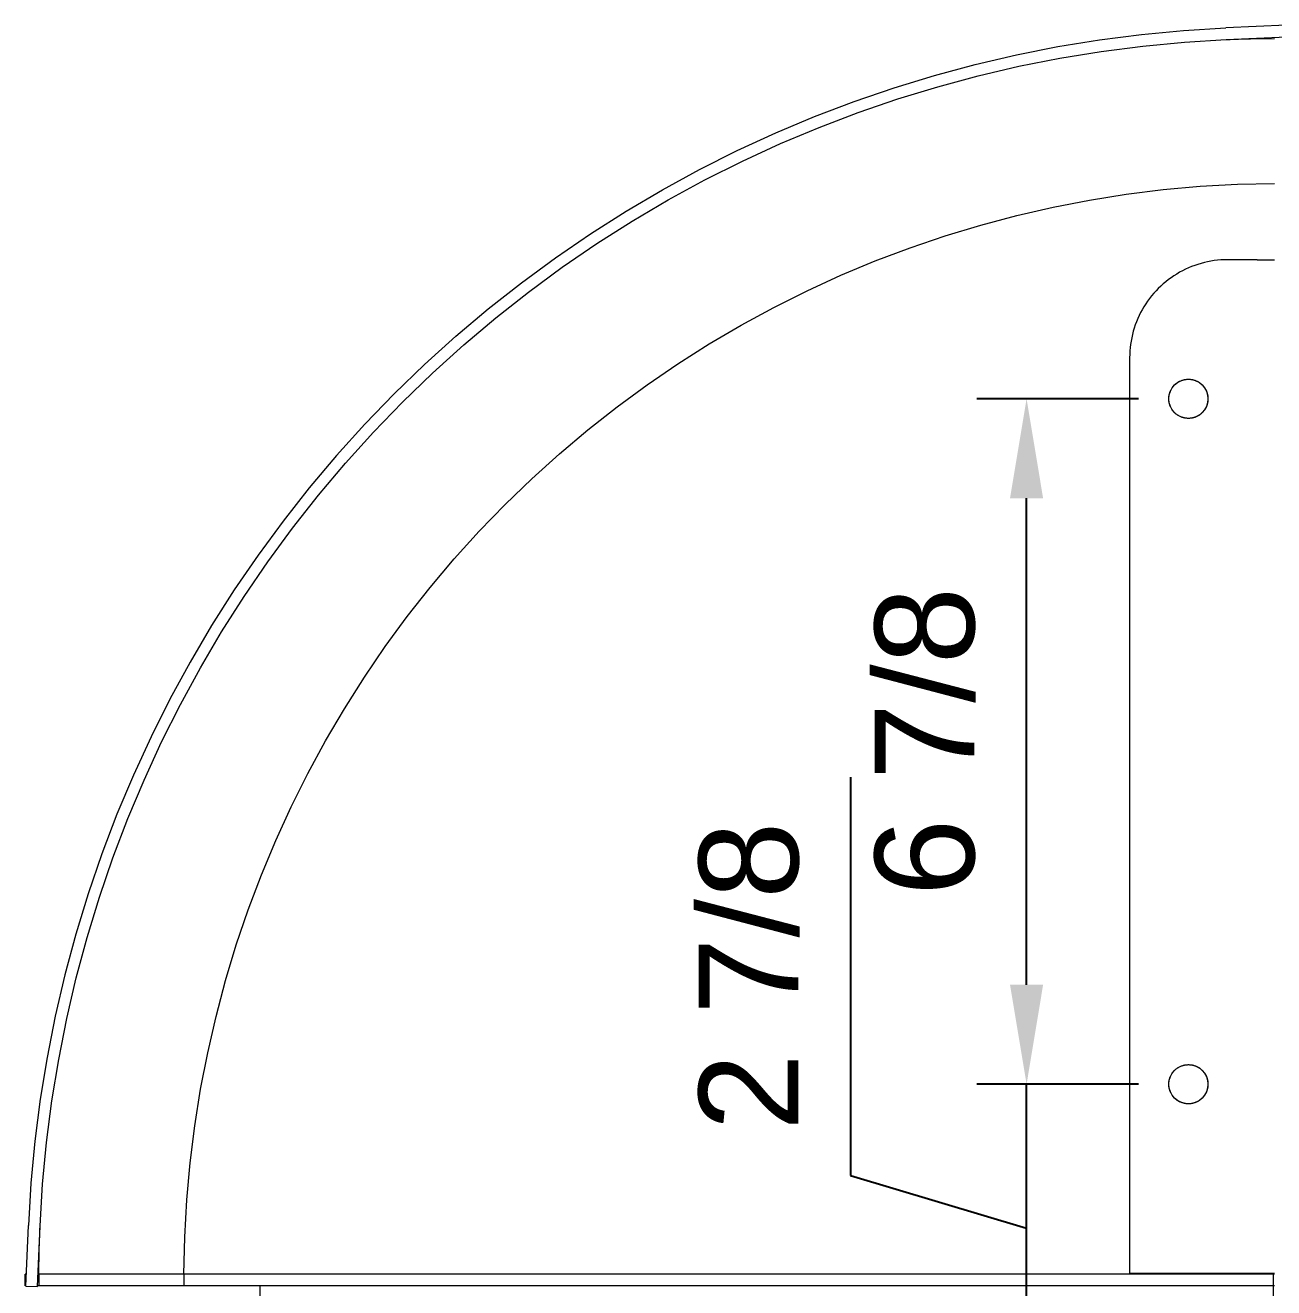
# Model space of a CAD drawing. Header units: inches. Extents: x -0.2 to 94.2, y 2.6 to 69.8.
# Drawn here: x 36.27 to 48.83, y 28.38 to 41.07 of the extents above; entities that cross this region are included whole.
import ezdxf

# ---------------------------------------------------------------- set-up
doc = ezdxf.new("R2010")
doc.units = ezdxf.units.IN
doc.header["$PDSIZE"] = -1
doc.layers.add('ZANO_R', color=7, linetype='Continuous', lineweight=0)
doc.layers.add('ZANO_W', color=1, linetype='Continuous', lineweight=0)
doc.styles.get("Standard").update_dxf_attribs({"font": 'ARIALUNI.TTF'})
doc.dimstyles.new('amerykanie', dxfattribs={"dimtxt": 50, "dimasz": 50, "dimexe": 0.5, "dimexo": 0.5, "dimgap": 1, "dimtad": 1, "dimdec": 0, "dimzin": 0, "dimlunit": 5, "dimtxsty": 'Standard', "dimcen": 0.09, "dimclrd": 1, "dimclre": 1, "dimclrt": 1, "dimazin": 0, "dimtfac": 1, "dimtdec": 0, "dimtmove": 0, "dimatfit": 3, "dimfxl": 1, "dimtzin": 0, "dimarcsym": 1})

# ---------------------------------------------------------------- blocks, each defined once
blk = doc.blocks.new('*D369')
at = {"layer": 'Defpoints', "color": 0}
for p in [(50.861, 29.381), (49.818, 19.597), (50.861, 14.162)]:
    blk.add_point(p, dxfattribs=at)
at = {"layer": 'ZANO_W', "color": 1, "lineweight": -2}
for p, q in [((50.861, 28.881), (50.861, 13.662)), ((49.818, 19.097), (49.818, 13.662)), ((48.818, 14.162), (47.818, 14.162)), ((49.818, 14.162), (50.861, 14.162)), ((51.182, 11.355), (50.34, 14.162)), ((51.861, 14.162), (52.861, 14.162)), ((55.852, 11.355), (51.182, 11.355))]:
    blk.add_line(p, q, dxfattribs=at)
at = {"layer": 'ZANO_W', "color": 1}
for points in [[(48.818, 13.995), (48.818, 14.328), (49.818, 14.162)], [(51.861, 14.328), (51.861, 13.995), (50.861, 14.162)]]:
    blk.add_solid(points, dxfattribs=at)
at = {"layer": 'ZANO_W', "color": 1, "insert": (53.517, 12.374), "char_height": 1, "attachment_point": 5}
blk.add_mtext('1 1/16', dxfattribs=at)
blk = doc.blocks.new('*D371')
at = {"layer": 'Defpoints', "color": 0}
for p in [(46.341, 30.424), (47.967, 30.424), (46.924, 27.53)]:
    blk.add_point(p, dxfattribs=at)
at = {"layer": 'ZANO_W', "color": 1, "lineweight": -2}
for p, q in [((44.572, 33.512), (44.572, 29.508)), ((46.341, 31.424), (46.341, 32.424)), ((47.467, 30.424), (45.841, 30.424)), ((46.341, 27.53), (46.341, 30.424)), ((44.572, 29.508), (46.341, 28.977)), ((46.424, 27.53), (45.841, 27.53)), ((46.341, 26.53), (46.341, 25.53))]:
    blk.add_line(p, q, dxfattribs=at)
at = {"layer": 'ZANO_W', "color": 1}
for points in [[(46.174, 31.424), (46.507, 31.424), (46.341, 30.424)], [(46.507, 26.53), (46.174, 26.53), (46.341, 27.53)]]:
    blk.add_solid(points, dxfattribs=at)
at = {"layer": 'ZANO_W', "color": 1, "insert": (43.553, 31.51), "char_height": 1, "attachment_point": 5, "rotation": 90}
blk.add_mtext('2 7/8', dxfattribs=at)
blk = doc.blocks.new('*D372')
at = {"layer": 'Defpoints', "color": 0}
for p in [(46.341, 37.314), (47.967, 37.314), (47.967, 30.424)]:
    blk.add_point(p, dxfattribs=at)
at = {"layer": 'ZANO_W', "color": 1, "lineweight": -2}
for p, q in [((47.467, 37.314), (45.841, 37.314)), ((46.341, 31.424), (46.341, 36.314)), ((47.467, 30.424), (45.841, 30.424))]:
    blk.add_line(p, q, dxfattribs=at)
at = {"layer": 'ZANO_W', "color": 1}
for points in [[(46.507, 36.314), (46.174, 36.314), (46.341, 37.314)], [(46.174, 31.424), (46.507, 31.424), (46.341, 30.424)]]:
    blk.add_solid(points, dxfattribs=at)
at = {"layer": 'ZANO_W', "color": 1, "insert": (45.322, 33.869), "char_height": 1, "attachment_point": 5, "rotation": 90}
blk.add_mtext('6 7/8', dxfattribs=at)

msp = doc.modelspace()

# ---------------------------------------------------------------- linework, layer by layer
at = {"layer": 'ZANO_R'}
for p, q in [((47.49624, 40.97646), (47.91912, 41.01642)), ((47.91912, 41.01642), (48.3431, 41.04209)), ((48.95276, 41.06871), (48.3431, 41.04209)), ((46.65573, 40.85391), (47.07495, 40.92227)), ((47.07495, 40.92227), (47.49624, 40.97646)), ((47.50933, 40.85908), (47.92824, 40.89866)), ((47.92824, 40.89866), (48.34825, 40.9241)), ((48.34825, 40.9241), (48.95791, 40.95071)), ((48.34967, 40.92416), (48.59157, 40.93234)), ((48.35196, 40.92426), (48.387, 40.92573)), ((48.59157, 40.93234), (48.83358, 40.93583)), ((45.82539, 40.675), (46.23905, 40.77146)), ((46.23905, 40.77146), (46.65573, 40.85391)), ((46.26393, 40.656), (46.6767, 40.73768)), ((46.6767, 40.73768), (47.09199, 40.80539)), ((47.09199, 40.80539), (47.50933, 40.85908)), ((45.41521, 40.56466), (45.82539, 40.675)), ((45.85415, 40.56045), (46.26393, 40.656)), ((45.00899, 40.44056), (45.41521, 40.56466)), ((45.44782, 40.45114), (45.85415, 40.56045)), ((44.60718, 40.30283), (45.00899, 40.44056)), ((45.0454, 40.3282), (45.44782, 40.45114)), ((44.21025, 40.15163), (44.60718, 40.30283)), ((44.64736, 40.19176), (45.0454, 40.3282)), ((43.81863, 39.98714), (44.21025, 40.15163)), ((44.25414, 40.04198), (44.64736, 40.19176)), ((43.43278, 39.80954), (43.81863, 39.98714)), ((43.8662, 39.87903), (44.25414, 40.04198)), ((43.48397, 39.70309), (43.8662, 39.87903)), ((43.05314, 39.61903), (43.43278, 39.80954)), ((42.68014, 39.41584), (43.05314, 39.61903)), ((43.10789, 39.51437), (43.48397, 39.70309)), ((42.73838, 39.31308), (43.10789, 39.51437)), ((48.08657, 39.44976), (48.45982, 39.47077)), ((48.45982, 39.47077), (48.83358, 39.47911)), ((42.3142, 39.20018), (42.68014, 39.41584)), ((46.97407, 39.31103), (47.34326, 39.36985)), ((47.34326, 39.36985), (47.71424, 39.41611)), ((47.71424, 39.41611), (48.08657, 39.44976)), ((42.37587, 39.09945), (42.73838, 39.31308)), ((46.24272, 39.15604), (46.60708, 39.23974)), ((46.60708, 39.23974), (46.97407, 39.31103)), ((41.95574, 38.97232), (42.3142, 39.20018)), ((42.02077, 38.87372), (42.37587, 39.09945)), ((45.88141, 39.06003), (46.24272, 39.15604)), ((41.60516, 38.73249), (41.95574, 38.97232)), ((45.52357, 38.95182), (45.88141, 39.06003)), ((41.67348, 38.63615), (42.02077, 38.87372)), ((45.16959, 38.83155), (45.52357, 38.95182)), ((41.26286, 38.48099), (41.60516, 38.73249)), ((44.8199, 38.69934), (45.16959, 38.83155)), ((48.26048, 38.70639), (48.22711, 38.70238)), ((48.29397, 38.70926), (48.26048, 38.70639)), ((48.32753, 38.71098), (48.29397, 38.70926)), ((48.36114, 38.71155), (48.32753, 38.71098)), ((48.66035, 38.71155), (48.36114, 38.71155)), ((48.66035, 38.71155), (48.83358, 38.71155)), ((41.33439, 38.387), (41.67348, 38.63615)), ((44.4749, 38.55535), (44.8199, 38.69934)), ((47.87874, 38.58523), (47.84973, 38.56826)), ((47.90831, 38.6012), (47.87874, 38.58523)), ((47.93841, 38.61615), (47.90831, 38.6012)), ((47.96901, 38.63007), (47.93841, 38.61615)), ((48.00006, 38.64293), (47.96901, 38.63007)), ((48.03153, 38.65472), (48.00006, 38.64293)), ((48.06338, 38.66543), (48.03153, 38.65472)), ((48.09559, 38.67505), (48.06338, 38.66543)), ((48.1281, 38.68357), (48.09559, 38.67505)), ((48.16088, 38.69096), (48.1281, 38.68357)), ((48.1939, 38.69724), (48.16088, 38.69096)), ((48.22711, 38.70238), (48.1939, 38.69724)), ((40.92924, 38.21809), (41.26286, 38.48099)), ((44.13497, 38.39974), (44.4749, 38.55535)), ((47.71428, 38.46914), (47.68933, 38.44662)), ((47.73998, 38.49079), (47.71428, 38.46914)), ((47.76641, 38.51156), (47.73998, 38.49079)), ((47.79353, 38.5314), (47.76641, 38.51156)), ((47.82132, 38.55031), (47.79353, 38.5314)), ((47.84973, 38.56826), (47.82132, 38.55031)), ((41.0039, 38.12657), (41.33439, 38.387)), ((43.80052, 38.2327), (44.13497, 38.39974)), ((47.59764, 38.34845), (47.57687, 38.32202)), ((47.61929, 38.37415), (47.59764, 38.34845)), ((47.64181, 38.3991), (47.61929, 38.37415)), ((47.66516, 38.42327), (47.64181, 38.3991)), ((47.68933, 38.44662), (47.66516, 38.42327)), ((40.60467, 37.9441), (40.92924, 38.21809)), ((43.47192, 38.05441), (43.80052, 38.2327)), ((47.5032, 38.20969), (47.48723, 38.18012)), ((47.52017, 38.2387), (47.5032, 38.20969)), ((47.53812, 38.26711), (47.52017, 38.2387)), ((47.55703, 38.2949), (47.53812, 38.26711)), ((47.57687, 38.32202), (47.55703, 38.2949)), ((40.68237, 37.85514), (41.0039, 38.12657)), ((47.4455, 38.08837), (47.43371, 38.0569)), ((47.45836, 38.11942), (47.4455, 38.08837)), ((47.47228, 38.15002), (47.45836, 38.11942)), ((47.48723, 38.18012), (47.47228, 38.15002)), ((43.14956, 37.86509), (43.47192, 38.05441)), ((47.40486, 37.96033), (47.39747, 37.92755)), ((47.41338, 37.99284), (47.40486, 37.96033)), ((47.423, 38.02505), (47.41338, 37.99284)), ((47.43371, 38.0569), (47.423, 38.02505)), ((40.28952, 37.65931), (40.60467, 37.9441)), ((40.37018, 37.57303), (40.68237, 37.85514)), ((42.8338, 37.66494), (43.14956, 37.86509)), ((47.38204, 37.82795), (47.37917, 37.79446)), ((47.38605, 37.86132), (47.38204, 37.82795)), ((47.39119, 37.89453), (47.38605, 37.86132)), ((47.39747, 37.92755), (47.39119, 37.89453)), ((47.37745, 37.7609), (47.37688, 37.72729)), ((47.37688, 37.72729), (47.37688, 28.52448)), ((47.37917, 37.79446), (47.37745, 37.7609)), ((39.98415, 37.36407), (40.28952, 37.65931)), ((40.06767, 37.28055), (40.37018, 37.57303)), ((42.52501, 37.4542), (42.8338, 37.66494)), ((42.22354, 37.23311), (42.52501, 37.4542)), ((47.81143, 37.43397), (47.81567, 37.43928)), ((47.81567, 37.43928), (47.82009, 37.44444)), ((47.82009, 37.44444), (47.82468, 37.44945)), ((47.82468, 37.44945), (47.82944, 37.4543)), ((47.82944, 37.4543), (47.83437, 37.45898)), ((47.83437, 37.45898), (47.83946, 37.46348)), ((47.83946, 37.46348), (47.8447, 37.46781)), ((47.8447, 37.46781), (47.85008, 37.47195)), ((47.85008, 37.47195), (47.85561, 37.47591)), ((47.85561, 37.47591), (47.86127, 37.47967)), ((47.86127, 37.47967), (47.86705, 37.48324)), ((47.86705, 37.48324), (47.87296, 37.4866)), ((47.87296, 37.4866), (47.87897, 37.48976)), ((47.87897, 37.48976), (47.8851, 37.49271)), ((47.8851, 37.49271), (47.89132, 37.49545)), ((47.89132, 37.49545), (47.89763, 37.49796)), ((47.89763, 37.49796), (47.90402, 37.50026)), ((47.90402, 37.50026), (47.91049, 37.50234)), ((47.91049, 37.50234), (47.91703, 37.5042)), ((47.91703, 37.5042), (47.92363, 37.50582)), ((47.92363, 37.50582), (47.93028, 37.50722)), ((47.93028, 37.50722), (47.93697, 37.50839)), ((47.93697, 37.50839), (47.94371, 37.50932)), ((47.94371, 37.50932), (47.95046, 37.51002)), ((47.95046, 37.51002), (47.95724, 37.51049)), ((47.95724, 37.51049), (47.96404, 37.51073)), ((47.96404, 37.51073), (47.97083, 37.51073)), ((47.97083, 37.51073), (47.97762, 37.51049)), ((47.97762, 37.51049), (47.9844, 37.51002)), ((47.9844, 37.51002), (47.99116, 37.50932)), ((47.99116, 37.50932), (47.99789, 37.50839)), ((47.99789, 37.50839), (48.00459, 37.50722)), ((48.00459, 37.50722), (48.01124, 37.50582)), ((48.01124, 37.50582), (48.01784, 37.5042)), ((48.01784, 37.5042), (48.02437, 37.50234)), ((48.02437, 37.50234), (48.03084, 37.50026)), ((48.03084, 37.50026), (48.03724, 37.49796)), ((48.03724, 37.49796), (48.04355, 37.49545)), ((48.04355, 37.49545), (48.04977, 37.49271)), ((48.04977, 37.49271), (48.05589, 37.48976)), ((48.05589, 37.48976), (48.06191, 37.4866)), ((48.06191, 37.4866), (48.06781, 37.48324)), ((48.06781, 37.48324), (48.0736, 37.47967)), ((48.0736, 37.47967), (48.07926, 37.47591)), ((48.07926, 37.47591), (48.08478, 37.47195)), ((48.08478, 37.47195), (48.09017, 37.46781)), ((48.09017, 37.46781), (48.09541, 37.46348)), ((48.09541, 37.46348), (48.10049, 37.45898)), ((48.10049, 37.45898), (48.10542, 37.4543)), ((48.10542, 37.4543), (48.11019, 37.44945)), ((48.11019, 37.44945), (48.11478, 37.44444)), ((48.11478, 37.44444), (48.1192, 37.43928)), ((48.1192, 37.43928), (48.12343, 37.43397)), ((39.98415, 37.36407), (39.68891, 37.0587)), ((47.77058, 37.31391), (47.7707, 37.3207)), ((47.7707, 37.30711), (47.77058, 37.31391)), ((47.7707, 37.3207), (47.77105, 37.32749)), ((47.77105, 37.32749), (47.77164, 37.33426)), ((47.77164, 37.33426), (47.77246, 37.341)), ((47.77246, 37.341), (47.77351, 37.34772)), ((47.77351, 37.34772), (47.77479, 37.35439)), ((47.77479, 37.35439), (47.7763, 37.36102)), ((47.7763, 37.36102), (47.77804, 37.36758)), ((47.77804, 37.36758), (47.78001, 37.37409)), ((47.78001, 37.37409), (47.7822, 37.38052)), ((47.7822, 37.38052), (47.78461, 37.38688)), ((47.78461, 37.38688), (47.78723, 37.39314)), ((47.78723, 37.39314), (47.79008, 37.39932)), ((47.79008, 37.39932), (47.79313, 37.40539)), ((47.79313, 37.40539), (47.79639, 37.41135)), ((47.79639, 37.41135), (47.79986, 37.41719)), ((47.79986, 37.41719), (47.80352, 37.42292)), ((47.80352, 37.42292), (47.80738, 37.42851)), ((47.80738, 37.42851), (47.81143, 37.43397)), ((48.12343, 37.43397), (48.12748, 37.42851)), ((48.12748, 37.42851), (48.13134, 37.42292)), ((48.13134, 37.42292), (48.13501, 37.41719)), ((48.13501, 37.41719), (48.13848, 37.41135)), ((48.13848, 37.41135), (48.14174, 37.40539)), ((48.14174, 37.40539), (48.14479, 37.39932)), ((48.14479, 37.39932), (48.14763, 37.39314)), ((48.14763, 37.39314), (48.15026, 37.38688)), ((48.15026, 37.38688), (48.15267, 37.38052)), ((48.15267, 37.38052), (48.15486, 37.37409)), ((48.15486, 37.37409), (48.15682, 37.36758)), ((48.15682, 37.36758), (48.15856, 37.36102)), ((48.15856, 37.36102), (48.16008, 37.35439)), ((48.16008, 37.35439), (48.16136, 37.34772)), ((48.16136, 37.34772), (48.16241, 37.341)), ((48.16241, 37.341), (48.16323, 37.33426)), ((48.16323, 37.33426), (48.16382, 37.32749)), ((48.16382, 37.32749), (48.16417, 37.3207)), ((48.16417, 37.3207), (48.16428, 37.31391)), ((48.16428, 37.31391), (48.16417, 37.30711)), ((39.77519, 36.97805), (40.06767, 37.28055)), ((41.92975, 37.00192), (42.22354, 37.23311)), ((47.77105, 37.30032), (47.7707, 37.30711)), ((47.77164, 37.29355), (47.77105, 37.30032)), ((47.77246, 37.28681), (47.77164, 37.29355)), ((47.77351, 37.28009), (47.77246, 37.28681)), ((47.77479, 37.27342), (47.77351, 37.28009)), ((47.7763, 37.2668), (47.77479, 37.27342)), ((47.77804, 37.26023), (47.7763, 37.2668)), ((47.78001, 37.25372), (47.77804, 37.26023)), ((47.7822, 37.24729), (47.78001, 37.25372)), ((47.78461, 37.24093), (47.7822, 37.24729)), ((47.78723, 37.23467), (47.78461, 37.24093)), ((47.79008, 37.22849), (47.78723, 37.23467)), ((47.79313, 37.22242), (47.79008, 37.22849)), ((47.79639, 37.21646), (47.79313, 37.22242)), ((47.79986, 37.21062), (47.79639, 37.21646)), ((47.80352, 37.20489), (47.79986, 37.21062)), ((47.80738, 37.1993), (47.80352, 37.20489)), ((47.81143, 37.19385), (47.80738, 37.1993)), ((47.81567, 37.18853), (47.81143, 37.19385)), ((47.82009, 37.18337), (47.81567, 37.18853)), ((47.82468, 37.17836), (47.82009, 37.18337)), ((48.11478, 37.18337), (48.11019, 37.17836)), ((48.1192, 37.18853), (48.11478, 37.18337)), ((48.12343, 37.19385), (48.1192, 37.18853)), ((48.12748, 37.1993), (48.12343, 37.19385)), ((48.13134, 37.20489), (48.12748, 37.1993)), ((48.13501, 37.21062), (48.13134, 37.20489)), ((48.13848, 37.21646), (48.13501, 37.21062)), ((48.14174, 37.22242), (48.13848, 37.21646)), ((48.14479, 37.22849), (48.14174, 37.22242)), ((48.14763, 37.23467), (48.14479, 37.22849)), ((48.15026, 37.24093), (48.14763, 37.23467)), ((48.15267, 37.24729), (48.15026, 37.24093)), ((48.15486, 37.25372), (48.15267, 37.24729)), ((48.15682, 37.26023), (48.15486, 37.25372)), ((48.15856, 37.2668), (48.15682, 37.26023)), ((48.16008, 37.27342), (48.15856, 37.2668)), ((48.16136, 37.28009), (48.16008, 37.27342)), ((48.16241, 37.28681), (48.16136, 37.28009)), ((48.16323, 37.29355), (48.16241, 37.28681)), ((48.16382, 37.30032), (48.16323, 37.29355)), ((48.16417, 37.30711), (48.16382, 37.30032)), ((39.68891, 37.0587), (39.40413, 36.74355)), ((47.82944, 37.17351), (47.82468, 37.17836)), ((47.83437, 37.16884), (47.82944, 37.17351)), ((47.83946, 37.16433), (47.83437, 37.16884)), ((47.8447, 37.16), (47.83946, 37.16433)), ((47.85008, 37.15586), (47.8447, 37.16)), ((47.85561, 37.1519), (47.85008, 37.15586)), ((47.86127, 37.14814), (47.85561, 37.1519)), ((47.86705, 37.14457), (47.86127, 37.14814)), ((47.87296, 37.14121), (47.86705, 37.14457)), ((47.87897, 37.13805), (47.87296, 37.14121)), ((47.8851, 37.1351), (47.87897, 37.13805)), ((47.89132, 37.13237), (47.8851, 37.1351)), ((47.89763, 37.12985), (47.89132, 37.13237)), ((47.90402, 37.12755), (47.89763, 37.12985)), ((47.91049, 37.12547), (47.90402, 37.12755)), ((47.91703, 37.12362), (47.91049, 37.12547)), ((47.92363, 37.12199), (47.91703, 37.12362)), ((47.93028, 37.12059), (47.92363, 37.12199)), ((47.93697, 37.11942), (47.93028, 37.12059)), ((47.94371, 37.11849), (47.93697, 37.11942)), ((47.95046, 37.11779), (47.94371, 37.11849)), ((47.95724, 37.11732), (47.95046, 37.11779)), ((47.96404, 37.11708), (47.95724, 37.11732)), ((47.97083, 37.11708), (47.96404, 37.11708)), ((47.97762, 37.11732), (47.97083, 37.11708)), ((47.9844, 37.11779), (47.97762, 37.11732)), ((47.99116, 37.11849), (47.9844, 37.11779)), ((47.99789, 37.11942), (47.99116, 37.11849)), ((48.00459, 37.12059), (47.99789, 37.11942)), ((48.01124, 37.12199), (48.00459, 37.12059)), ((48.01784, 37.12362), (48.01124, 37.12199)), ((48.02437, 37.12547), (48.01784, 37.12362)), ((48.03084, 37.12755), (48.02437, 37.12547)), ((48.03724, 37.12985), (48.03084, 37.12755)), ((48.04355, 37.13237), (48.03724, 37.12985)), ((48.04977, 37.1351), (48.04355, 37.13237)), ((48.05589, 37.13805), (48.04977, 37.1351)), ((48.06191, 37.14121), (48.05589, 37.13805)), ((48.06781, 37.14457), (48.06191, 37.14121)), ((48.0736, 37.14814), (48.06781, 37.14457)), ((48.07926, 37.1519), (48.0736, 37.14814)), ((48.08478, 37.15586), (48.07926, 37.1519)), ((48.09017, 37.16), (48.08478, 37.15586)), ((48.09541, 37.16433), (48.09017, 37.16)), ((48.10049, 37.16884), (48.09541, 37.16433)), ((48.10542, 37.17351), (48.10049, 37.16884)), ((48.11019, 37.17836), (48.10542, 37.17351)), ((39.49308, 36.66585), (39.77519, 36.97805)), ((41.64396, 36.76091), (41.92975, 37.00192)), ((39.40413, 36.74355), (39.13013, 36.41898)), ((41.36651, 36.51034), (41.64396, 36.76091)), ((39.22165, 36.34432), (39.49308, 36.66585)), ((41.09771, 36.25051), (41.36651, 36.51034)), ((39.13013, 36.41898), (38.86723, 36.08536)), ((38.96122, 36.01383), (39.22165, 36.34432)), ((40.83788, 35.98171), (41.09771, 36.25051)), ((38.86723, 36.08536), (38.61573, 35.74306)), ((38.71207, 35.67474), (38.96122, 36.01383)), ((40.58731, 35.70426), (40.83788, 35.98171)), ((38.61573, 35.74306), (38.37591, 35.39249)), ((38.4745, 35.32745), (38.71207, 35.67474)), ((40.3463, 35.41847), (40.58731, 35.70426)), ((40.11511, 35.12468), (40.3463, 35.41847)), ((38.37591, 35.39249), (38.14804, 35.03402)), ((38.24877, 34.97235), (38.4745, 35.32745)), ((38.14804, 35.03402), (37.93238, 34.66808)), ((39.89402, 34.82321), (40.11511, 35.12468)), ((38.03514, 34.60984), (38.24877, 34.97235)), ((39.68328, 34.51442), (39.89402, 34.82321)), ((37.93238, 34.66808), (37.72919, 34.29508)), ((37.83385, 34.24033), (38.03514, 34.60984)), ((39.48313, 34.19867), (39.68328, 34.51442)), ((37.72919, 34.29508), (37.53868, 33.91544)), ((37.64513, 33.86425), (37.83385, 34.24033)), ((39.29381, 33.8763), (39.48313, 34.19867)), ((37.53868, 33.91544), (37.36108, 33.52959)), ((37.46919, 33.48202), (37.64513, 33.86425)), ((39.11552, 33.54771), (39.29381, 33.8763)), ((37.36108, 33.52959), (37.19659, 33.13797)), ((38.94848, 33.21325), (39.11552, 33.54771)), ((37.30624, 33.09408), (37.46919, 33.48202)), ((37.19659, 33.13797), (37.0454, 32.74104)), ((38.79287, 32.87333), (38.94848, 33.21325)), ((37.15646, 32.70086), (37.30624, 33.09408)), ((38.64888, 32.52832), (38.79287, 32.87333)), ((37.0454, 32.74104), (36.90767, 32.33923)), ((37.02002, 32.30282), (37.15646, 32.70086)), ((38.51667, 32.17863), (38.64888, 32.52832)), ((36.90767, 32.33923), (36.78356, 31.93301)), ((36.89708, 31.90041), (37.02002, 32.30282)), ((38.3964, 31.82466), (38.51667, 32.17863)), ((36.78356, 31.93301), (36.67322, 31.52283)), ((36.78777, 31.49407), (36.89708, 31.90041)), ((38.28819, 31.46681), (38.3964, 31.82466)), ((36.67322, 31.52283), (36.57676, 31.10917)), ((36.69223, 31.08429), (36.78777, 31.49407)), ((38.19218, 31.1055), (38.28819, 31.46681)), ((36.57676, 31.10917), (36.49431, 30.69249)), ((38.10848, 30.74114), (38.19218, 31.1055)), ((36.61054, 30.67152), (36.69223, 31.08429)), ((38.03719, 30.37415), (38.10848, 30.74114)), ((36.49431, 30.69249), (36.42595, 30.27327)), ((36.54283, 30.25623), (36.61054, 30.67152)), ((47.85008, 30.58215), (47.85561, 30.58611)), ((47.85561, 30.58611), (47.86127, 30.58987)), ((47.86127, 30.58987), (47.86705, 30.59344)), ((47.86705, 30.59344), (47.87296, 30.5968)), ((47.87296, 30.5968), (47.87897, 30.59996)), ((47.87897, 30.59996), (47.8851, 30.60291)), ((47.8851, 30.60291), (47.89132, 30.60564)), ((47.89132, 30.60564), (47.89763, 30.60816)), ((47.89763, 30.60816), (47.90402, 30.61046)), ((47.90402, 30.61046), (47.91049, 30.61254)), ((47.91049, 30.61254), (47.91703, 30.61439)), ((47.91703, 30.61439), (47.92363, 30.61602)), ((47.92363, 30.61602), (47.93028, 30.61741)), ((47.93028, 30.61741), (47.93697, 30.61858)), ((47.93697, 30.61858), (47.94371, 30.61952)), ((47.94371, 30.61952), (47.95046, 30.62022)), ((47.95046, 30.62022), (47.95724, 30.62069)), ((47.95724, 30.62069), (47.96404, 30.62092)), ((47.96404, 30.62092), (47.97083, 30.62092)), ((47.97083, 30.62092), (47.97762, 30.62069)), ((47.97762, 30.62069), (47.9844, 30.62022)), ((47.9844, 30.62022), (47.99116, 30.61952)), ((47.99116, 30.61952), (47.99789, 30.61858)), ((47.99789, 30.61858), (48.00459, 30.61741)), ((48.00459, 30.61741), (48.01124, 30.61602)), ((48.01124, 30.61602), (48.01784, 30.61439)), ((48.01784, 30.61439), (48.02437, 30.61254)), ((48.02437, 30.61254), (48.03084, 30.61046)), ((48.03084, 30.61046), (48.03724, 30.60816)), ((48.03724, 30.60816), (48.04355, 30.60564)), ((48.04355, 30.60564), (48.04977, 30.60291)), ((48.04977, 30.60291), (48.05589, 30.59996)), ((48.05589, 30.59996), (48.06191, 30.5968)), ((48.06191, 30.5968), (48.06781, 30.59344)), ((48.06781, 30.59344), (48.0736, 30.58987)), ((48.0736, 30.58987), (48.07926, 30.58611)), ((48.07926, 30.58611), (48.08478, 30.58215)), ((47.77246, 30.4512), (47.77351, 30.45791)), ((47.77351, 30.45791), (47.77479, 30.46459)), ((47.77479, 30.46459), (47.7763, 30.47121)), ((47.7763, 30.47121), (47.77804, 30.47778)), ((47.77804, 30.47778), (47.78001, 30.48428)), ((47.78001, 30.48428), (47.7822, 30.49072)), ((47.7822, 30.49072), (47.78461, 30.49707)), ((47.78461, 30.49707), (47.78723, 30.50334)), ((47.78723, 30.50334), (47.79008, 30.50951)), ((47.79008, 30.50951), (47.79313, 30.51558)), ((47.79313, 30.51558), (47.79639, 30.52154)), ((47.79639, 30.52154), (47.79986, 30.52739)), ((47.79986, 30.52739), (47.80352, 30.53311)), ((47.80352, 30.53311), (47.80738, 30.5387)), ((47.80738, 30.5387), (47.81143, 30.54416)), ((47.81143, 30.54416), (47.81567, 30.54947)), ((47.81567, 30.54947), (47.82009, 30.55464)), ((47.82009, 30.55464), (47.82468, 30.55965)), ((47.82468, 30.55965), (47.82944, 30.56449)), ((47.82944, 30.56449), (47.83437, 30.56917)), ((47.83437, 30.56917), (47.83946, 30.57368)), ((47.83946, 30.57368), (47.8447, 30.57801)), ((47.8447, 30.57801), (47.85008, 30.58215)), ((48.08478, 30.58215), (48.09017, 30.57801)), ((48.09017, 30.57801), (48.09541, 30.57368)), ((48.09541, 30.57368), (48.10049, 30.56917)), ((48.10049, 30.56917), (48.10542, 30.56449)), ((48.10542, 30.56449), (48.11019, 30.55965)), ((48.11019, 30.55965), (48.11478, 30.55464)), ((48.11478, 30.55464), (48.1192, 30.54947)), ((48.1192, 30.54947), (48.12343, 30.54416)), ((48.12343, 30.54416), (48.12748, 30.5387)), ((48.12748, 30.5387), (48.13134, 30.53311)), ((48.13134, 30.53311), (48.13501, 30.52739)), ((48.13501, 30.52739), (48.13848, 30.52154)), ((48.13848, 30.52154), (48.14174, 30.51558)), ((48.14174, 30.51558), (48.14479, 30.50951)), ((48.14479, 30.50951), (48.14763, 30.50334)), ((48.14763, 30.50334), (48.15026, 30.49707)), ((48.15026, 30.49707), (48.15267, 30.49072)), ((48.15267, 30.49072), (48.15486, 30.48428)), ((48.15486, 30.48428), (48.15682, 30.47778)), ((48.15682, 30.47778), (48.15856, 30.47121)), ((48.15856, 30.47121), (48.16008, 30.46459)), ((48.16008, 30.46459), (48.16136, 30.45791)), ((48.16136, 30.45791), (48.16241, 30.4512)), ((37.97837, 30.00496), (38.03719, 30.37415)), ((47.77058, 30.4241), (47.7707, 30.4309)), ((47.7707, 30.41731), (47.77058, 30.4241)), ((47.7707, 30.4309), (47.77105, 30.43768)), ((47.77105, 30.41052), (47.7707, 30.41731)), ((47.77105, 30.43768), (47.77164, 30.44445)), ((47.77164, 30.40375), (47.77105, 30.41052)), ((47.77164, 30.44445), (47.77246, 30.4512)), ((47.77246, 30.397), (47.77164, 30.40375)), ((47.77351, 30.39029), (47.77246, 30.397)), ((47.77479, 30.38362), (47.77351, 30.39029)), ((47.7763, 30.37699), (47.77479, 30.38362)), ((47.77804, 30.37042), (47.7763, 30.37699)), ((47.78001, 30.36392), (47.77804, 30.37042)), ((47.7822, 30.35748), (47.78001, 30.36392)), ((47.78461, 30.35113), (47.7822, 30.35748)), ((47.78723, 30.34486), (47.78461, 30.35113)), ((47.79008, 30.33869), (47.78723, 30.34486)), ((47.79313, 30.33262), (47.79008, 30.33869)), ((47.79639, 30.32666), (47.79313, 30.33262)), ((48.14174, 30.33262), (48.13848, 30.32666)), ((48.14479, 30.33869), (48.14174, 30.33262)), ((48.14763, 30.34486), (48.14479, 30.33869)), ((48.15026, 30.35113), (48.14763, 30.34486)), ((48.15267, 30.35748), (48.15026, 30.35113)), ((48.15486, 30.36392), (48.15267, 30.35748)), ((48.15682, 30.37042), (48.15486, 30.36392)), ((48.15856, 30.37699), (48.15682, 30.37042)), ((48.16008, 30.38362), (48.15856, 30.37699)), ((48.16136, 30.39029), (48.16008, 30.38362)), ((48.16241, 30.397), (48.16136, 30.39029)), ((48.16241, 30.4512), (48.16323, 30.44445)), ((48.16323, 30.40375), (48.16241, 30.397)), ((48.16323, 30.44445), (48.16382, 30.43768)), ((48.16382, 30.41052), (48.16323, 30.40375)), ((48.16382, 30.43768), (48.16417, 30.4309)), ((48.16417, 30.41731), (48.16382, 30.41052)), ((48.16417, 30.4309), (48.16428, 30.4241)), ((48.16428, 30.4241), (48.16417, 30.41731)), ((36.42595, 30.27327), (36.37176, 29.85198)), ((36.48914, 29.83889), (36.54283, 30.25623)), ((47.79986, 30.32081), (47.79639, 30.32666)), ((47.80352, 30.31509), (47.79986, 30.32081)), ((47.80738, 30.3095), (47.80352, 30.31509)), ((47.81143, 30.30404), (47.80738, 30.3095)), ((47.81567, 30.29873), (47.81143, 30.30404)), ((47.82009, 30.29356), (47.81567, 30.29873)), ((47.82468, 30.28856), (47.82009, 30.29356)), ((47.82944, 30.28371), (47.82468, 30.28856)), ((47.83437, 30.27903), (47.82944, 30.28371)), ((47.83946, 30.27452), (47.83437, 30.27903)), ((47.8447, 30.2702), (47.83946, 30.27452)), ((47.85008, 30.26605), (47.8447, 30.2702)), ((47.85561, 30.2621), (47.85008, 30.26605)), ((47.86127, 30.25833), (47.85561, 30.2621)), ((47.86705, 30.25477), (47.86127, 30.25833)), ((47.87296, 30.2514), (47.86705, 30.25477)), ((47.87897, 30.24824), (47.87296, 30.2514)), ((47.8851, 30.2453), (47.87897, 30.24824)), ((47.89132, 30.24256), (47.8851, 30.2453)), ((47.89763, 30.24004), (47.89132, 30.24256)), ((47.90402, 30.23774), (47.89763, 30.24004)), ((47.91049, 30.23566), (47.90402, 30.23774)), ((47.91703, 30.23381), (47.91049, 30.23566)), ((47.92363, 30.23218), (47.91703, 30.23381)), ((47.93028, 30.23079), (47.92363, 30.23218)), ((47.93697, 30.22962), (47.93028, 30.23079)), ((47.94371, 30.22868), (47.93697, 30.22962)), ((47.95046, 30.22798), (47.94371, 30.22868)), ((47.95724, 30.22751), (47.95046, 30.22798)), ((47.96404, 30.22728), (47.95724, 30.22751)), ((47.97083, 30.22728), (47.96404, 30.22728)), ((47.97762, 30.22751), (47.97083, 30.22728)), ((47.9844, 30.22798), (47.97762, 30.22751)), ((47.99116, 30.22868), (47.9844, 30.22798)), ((47.99789, 30.22962), (47.99116, 30.22868)), ((48.00459, 30.23079), (47.99789, 30.22962)), ((48.01124, 30.23218), (48.00459, 30.23079)), ((48.01784, 30.23381), (48.01124, 30.23218)), ((48.02437, 30.23566), (48.01784, 30.23381)), ((48.03084, 30.23774), (48.02437, 30.23566)), ((48.03724, 30.24004), (48.03084, 30.23774)), ((48.04355, 30.24256), (48.03724, 30.24004)), ((48.04977, 30.2453), (48.04355, 30.24256)), ((48.05589, 30.24824), (48.04977, 30.2453)), ((48.06191, 30.2514), (48.05589, 30.24824)), ((48.06781, 30.25477), (48.06191, 30.2514)), ((48.0736, 30.25833), (48.06781, 30.25477)), ((48.07926, 30.2621), (48.0736, 30.25833)), ((48.08478, 30.26605), (48.07926, 30.2621)), ((48.09017, 30.2702), (48.08478, 30.26605)), ((48.09541, 30.27452), (48.09017, 30.2702)), ((48.10049, 30.27903), (48.09541, 30.27452)), ((48.10542, 30.28371), (48.10049, 30.27903)), ((48.11019, 30.28856), (48.10542, 30.28371)), ((48.11478, 30.29356), (48.11019, 30.28856)), ((48.1192, 30.29873), (48.11478, 30.29356)), ((48.12343, 30.30404), (48.1192, 30.29873)), ((48.12748, 30.3095), (48.12343, 30.30404)), ((48.13134, 30.31509), (48.12748, 30.3095)), ((48.13501, 30.32081), (48.13134, 30.31509)), ((48.13848, 30.32666), (48.13501, 30.32081)), ((37.93211, 29.63398), (37.97837, 30.00496)), ((36.37176, 29.85198), (36.33181, 29.42911)), ((36.44956, 29.41998), (36.48914, 29.83889)), ((37.89846, 29.26165), (37.93211, 29.63398)), ((36.33181, 29.42911), (36.30613, 29.00512)), ((36.42413, 28.99997), (36.44956, 29.41998)), ((37.87745, 28.8884), (37.89846, 29.26165)), ((36.27951, 28.39546), (36.30613, 29.00512)), ((36.39751, 28.39031), (36.42413, 28.99997)), ((36.41588, 28.75665), (36.42406, 28.99855)), ((36.42249, 28.96122), (36.42396, 28.99626)), ((37.86911, 28.51464), (37.87745, 28.8884)), ((36.41239, 28.51464), (36.41588, 28.75665)), ((36.27445, 28.39653), (36.27445, 28.51464)), ((36.28471, 28.51464), (36.27445, 28.51464)), ((36.41225, 28.51464), (36.40294, 28.51464)), ((36.41225, 28.51464), (36.41225, 28.39653)), ((37.86895, 28.51464), (36.41225, 28.51464)), ((37.86895, 28.51464), (37.86911, 28.51464)), ((37.86895, 28.51464), (37.86895, 28.39653)), ((48.82374, 28.51464), (37.86911, 28.51464)), ((47.37688, 28.52448), (48.66035, 28.52448)), ((48.66035, 28.52448), (48.83358, 28.52448)), ((48.82374, 28.39653), (48.82374, 28.51464)), ((48.83358, 28.51464), (48.82374, 28.51464)), ((36.27955, 28.39653), (36.27445, 28.39653)), ((36.27951, 28.39546), (36.39751, 28.39031)), ((36.41225, 28.39653), (36.39778, 28.39653)), ((37.86895, 28.39653), (36.41225, 28.39653)), ((48.82374, 28.39653), (37.86895, 28.39653)), ((38.63667, 28.2233), (38.63667, 28.39653)), ((48.82374, 28.2233), (48.82374, 28.39653)), ((48.83358, 28.39653), (48.82374, 28.39653))]:
    msp.add_line(p, q, dxfattribs=at)
for centre, radius in [((47.96745, 37.3139), 0.19683), ((47.96744, 30.42408), 0.19684)]:
    msp.add_circle(centre, radius, dxfattribs=at)

# ---------------------------------------------------------------- dimensions: what is measured, and where the dimension line sits
at = {"layer": 'ZANO_W'}
for base, p1, p2, picture, middle in [((46.34075, 37.3139), (47.96744, 30.42408), (47.96745, 37.3139), '*D372', (45.32165, 33.86899)), ((46.34075, 30.42408), (46.9241, 27.53038), (47.96744, 30.42408), '*D371', (43.55256, 30.00796))]:
    dim = msp.add_linear_dim(base=base, p1=p1, p2=p2, angle=90, dimstyle='amerykanie', override={"dimtxt": 1, "dimasz": 1, "dimgap": 0.5, "dimdec": 4, "dimaunit": 1, "dimadec": 1, "dimtdec": 4, "dimtmove": 1, "dimfrac": 2}, dxfattribs=at)
    dim.commit()
    dim.dimension.update_dxf_attribs({"geometry": picture, "text_midpoint": middle})
dim = msp.add_linear_dim(base=(50.86115, 14.16182), p1=(49.81786, 19.59726), p2=(50.86115, 29.38079), dimstyle='amerykanie', override={"dimtxt": 1, "dimasz": 1, "dimgap": 0.5, "dimdec": 4, "dimaunit": 1, "dimadec": 1, "dimtdec": 4, "dimtmove": 1, "dimfrac": 2}, dxfattribs=at)
dim.commit()
dim.dimension.update_dxf_attribs({"geometry": '*D369', "text_midpoint": (51.68169, 12.37362)})

doc.saveas('drawing.dxf')
